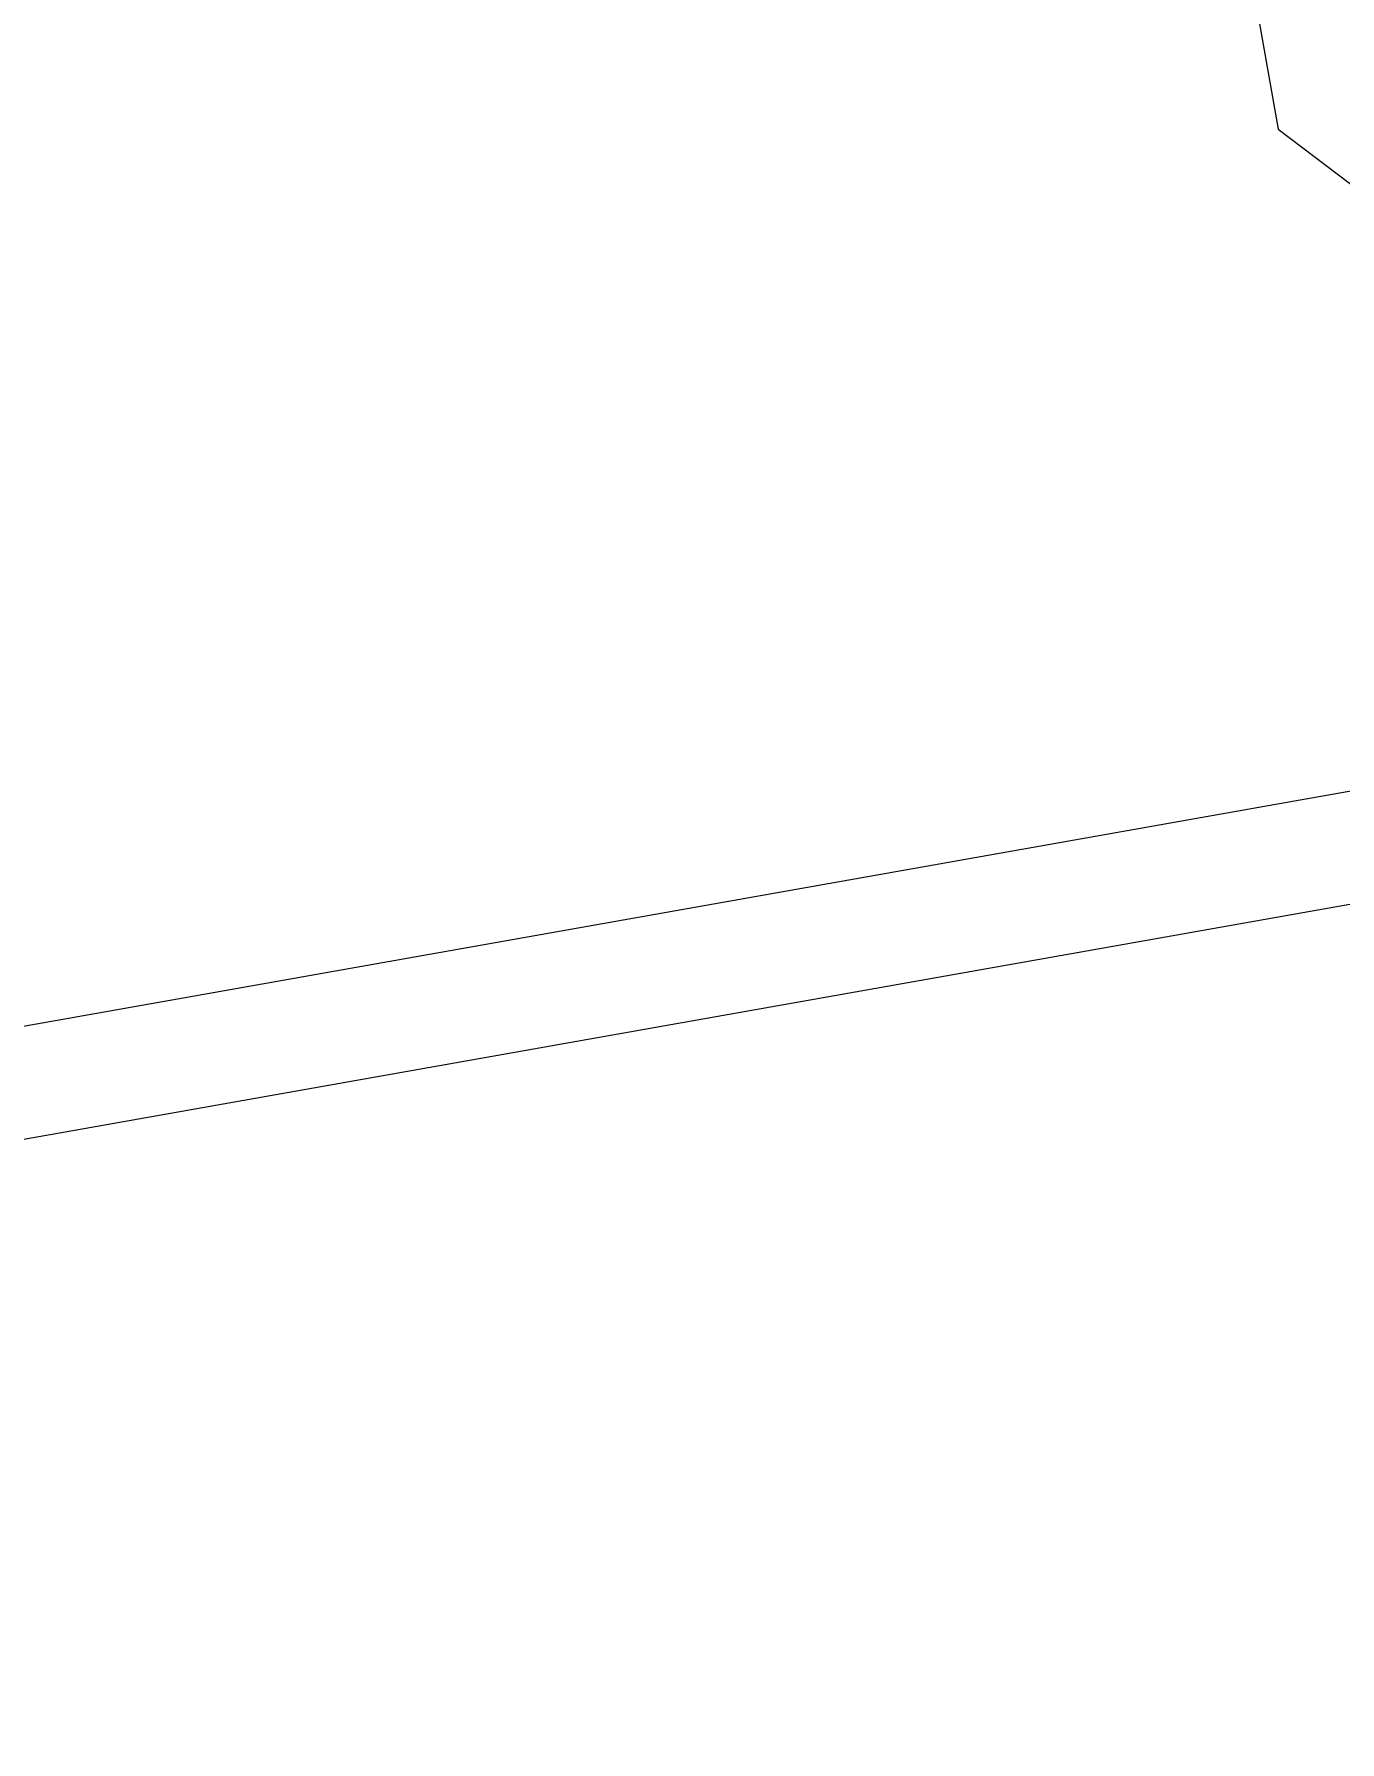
# Model space of a CAD drawing. Header units: millimetres. Extents: x -13407 to 8062823, y -2611 to 109271.
# Drawn here: x 15203.76 to 15219.5, y 50672.12 to 50692.71 of the extents above; entities that cross this region are included whole.
import ezdxf
from ezdxf import colors
from ezdxf.entities.mleader import LeaderData, LeaderLine
from ezdxf.math import Vec2, Vec3

# ---------------------------------------------------------------- set-up
doc = ezdxf.new("R2010")
doc.units = ezdxf.units.MM
for name, color, linetype, lineweight in [('АР_Отметки', 250, 'Continuous', 15), ('АР_Перегородки витражные', 152, 'Continuous', 13), ('АР_Размеры', 175, 'Continuous', 9), ('АР_Размеры дверей', 15, 'Continuous', 0), ('АР_Сущ Несущая стена', 202, 'Continuous', 30)]:
    doc.layers.add(name, color=color, linetype=linetype, lineweight=lineweight)
doc.styles.add('ISOCPEUR', font='isocpeur.ttf', dxfattribs={"width": 0.7})

# ---------------------------------------------------------------- blocks, each defined once
blk = doc.blocks.new('_DotSmall')
at = {"color": 0, "linetype": 'ByBlock', "const_width": 0.5}
blk.add_lwpolyline([(-0.0625, 0, 1), (0.0625, 0, 1)], format="xyb", close=True, dxfattribs=at)
blk = doc.blocks.new('стойка витр.')
at = {"lineweight": 0, "ltscale": 100, "transparency": 33554687}
blk.add_lwpolyline([(-91.448, -1.96), (-69.797, -59.055), (-67.796, -59.861), (-55.142, -55.062), (-55.174, -54.292), (-58.743, -53.82), (-59.498, -54.237), (-60.249, -55.695), (-65.379, -57.64), (-65.736, -57.385), (-66.601, -55.105), (-67.029, -55.006), (-67.713, -55.266), (-67.855, -55.58), (-66.99, -57.86), (-67.203, -58.332), (-68.229, -58.721), (-68.586, -58.465), (-90.151, -1.599)], dxfattribs=at)
for points in [[(-59.945, -19.404, -0.000016), (-56.88, -20.786, -0.439819)], [(-56.36, -22.156, -0.000016), (-57.738, -25.223, -0.208057), (-58.33, -25.902), (-60.059, -26.622, -0.441111), (-60.374, -26.48), (-60.553, -26.007, 0.492552), (-60.861, -25.883), (-61.495, -26.123, 0.410627), (-61.807, -26.828), (-61.331, -28.082, 0.414326), (-60.624, -28.4), (-29.632, -16.648, 0.523933)]]:
    blk.add_lwpolyline(points, format="xyb", dxfattribs=at)
blk = doc.blocks.new('A$Cf7573d2c')
at = {"color": 5, "lineweight": 0, "ltscale": 100, "transparency": 33554687}
for points in [[(38.187, -122.373, -0.000016), (40.066, -119.585, -0.439819)], [(41.505, -119.304, -0.000016), (44.295, -121.181, -0.208057), (44.864, -121.878), (45.282, -123.704, -0.441111), (45.089, -123.99), (44.593, -124.087, 0.492552), (44.418, -124.37), (44.548, -125.035, 0.410627), (45.19, -125.462), (46.507, -125.204, 0.414326), (46.94, -124.561), (40.587, -92.031, 0.523933)]]:
    blk.add_lwpolyline(points, format="xyb", dxfattribs=at)
blk.add_lwpolyline([(15.676, -150.48), (75.606, -138.776), (76.738, -136.94), (74.144, -123.658), (73.38, -123.559), (72.312, -126.997), (72.595, -127.811), (73.906, -128.798), (74.958, -134.182), (74.645, -134.492), (72.252, -134.959), (72.083, -135.365), (72.223, -136.083), (72.509, -136.275), (74.902, -135.808), (75.332, -136.097), (75.542, -137.174), (75.23, -137.483), (15.539, -149.141)], dxfattribs=at)
at = {"layer": 'АР_Перегородки витражные', "rotation": 80.28340479355269}
blk.add_blockref('стойка витр.', (29.179, -60.013), dxfattribs=at)
blk = doc.blocks.new('A$Cec9b444d')
at = {"color": 241, "ltscale": 100, "true_color": 0xf7abae, "rotation": 359}
blk.add_blockref('A$Cf7573d2c', (-2406.343, -6569.67), dxfattribs=at)

msp = doc.modelspace()

# ---------------------------------------------------------------- linework, layer by layer
at = {"layer": 'АР_Размеры', "color": 5, "lineweight": 0, "ltscale": 100, "transparency": 33554687}
msp.add_lwpolyline([(15216.399, 50704.89), (15218.76, 50691.564), (15220.478, 50690.259), (15280.603, 50700.915)], dxfattribs=at)
msp.add_lwpolyline([(15216.399, 50704.89), (15218.76, 50691.564), (15220.478, 50690.259), (15280.603, 50700.915)], dxfattribs=at)
msp.add_lwpolyline([(15216.399, 50704.89), (15218.76, 50691.564), (15220.478, 50690.259), (15280.603, 50700.915)], dxfattribs=at)
msp.add_lwpolyline([(15216.399, 50704.89), (15218.76, 50691.564), (15220.478, 50690.259), (15280.603, 50700.915)], dxfattribs=at)
msp.add_lwpolyline([(15216.399, 50704.89), (15218.76, 50691.564), (15220.478, 50690.259), (15280.603, 50700.915)], dxfattribs=at)
msp.add_lwpolyline([(15216.399, 50704.89), (15218.76, 50691.564), (15220.478, 50690.259), (15280.603, 50700.915)], dxfattribs=at)
msp.add_lwpolyline([(15216.399, 50704.89), (15218.76, 50691.564), (15220.478, 50690.259), (15280.603, 50700.915)], dxfattribs=at)
msp.add_lwpolyline([(15216.399, 50704.89), (15218.76, 50691.564), (15220.478, 50690.259), (15280.603, 50700.915)], dxfattribs=at)
msp.add_lwpolyline([(15216.399, 50704.89), (15218.76, 50691.564), (15220.478, 50690.259), (15280.603, 50700.915)], dxfattribs=at)
msp.add_lwpolyline([(15216.399, 50704.89), (15218.76, 50691.564), (15220.478, 50690.259), (15280.603, 50700.915)], dxfattribs=at)
msp.add_lwpolyline([(15216.399, 50704.89), (15218.76, 50691.564), (15220.478, 50690.259), (15280.603, 50700.915)], dxfattribs=at)
msp.add_lwpolyline([(15216.399, 50704.89), (15218.76, 50691.564), (15220.478, 50690.259), (15280.603, 50700.915)], dxfattribs=at)
msp.add_lwpolyline([(15216.399, 50704.89), (15218.76, 50691.564), (15220.478, 50690.259), (15280.603, 50700.915)], dxfattribs=at)
msp.add_lwpolyline([(15216.399, 50704.89), (15218.76, 50691.564), (15220.478, 50690.259), (15280.603, 50700.915)], dxfattribs=at)
msp.add_lwpolyline([(15216.399, 50704.89), (15218.76, 50691.564), (15220.478, 50690.259), (15280.603, 50700.915)], dxfattribs=at)
msp.add_lwpolyline([(15216.399, 50704.89), (15218.76, 50691.564), (15220.478, 50690.259), (15280.603, 50700.915)], dxfattribs=at)
msp.add_lwpolyline([(15216.399, 50704.89), (15218.76, 50691.564), (15220.478, 50690.259), (15280.603, 50700.915)], dxfattribs=at)
msp.add_lwpolyline([(15216.399, 50704.89), (15218.76, 50691.564), (15220.478, 50690.259), (15280.603, 50700.915)], dxfattribs=at)
msp.add_lwpolyline([(15216.399, 50704.89), (15218.76, 50691.564), (15220.478, 50690.259), (15280.603, 50700.915)], dxfattribs=at)
msp.add_lwpolyline([(15216.399, 50704.89), (15218.76, 50691.564), (15220.478, 50690.259), (15280.603, 50700.915)], dxfattribs=at)
msp.add_lwpolyline([(15216.399, 50704.89), (15218.76, 50691.564), (15220.478, 50690.259), (15280.603, 50700.915)], dxfattribs=at)
msp.add_lwpolyline([(15216.399, 50704.89), (15218.76, 50691.564), (15220.478, 50690.259), (15280.603, 50700.915)], dxfattribs=at)
msp.add_lwpolyline([(15216.399, 50704.89), (15218.76, 50691.564), (15220.478, 50690.259), (15280.603, 50700.915)], dxfattribs=at)
msp.add_lwpolyline([(15216.399, 50704.89), (15218.76, 50691.564), (15220.478, 50690.259), (15280.603, 50700.915)], dxfattribs=at)
msp.add_lwpolyline([(15216.399, 50704.89), (15218.76, 50691.564), (15220.478, 50690.259), (15280.603, 50700.915)], dxfattribs=at)
msp.add_lwpolyline([(15216.399, 50704.89), (15218.76, 50691.564), (15220.478, 50690.259), (15280.603, 50700.915)], dxfattribs=at)
msp.add_lwpolyline([(15216.399, 50704.89), (15218.76, 50691.564), (15220.478, 50690.259), (15280.603, 50700.915)], dxfattribs=at)
msp.add_lwpolyline([(15216.399, 50704.89), (15218.76, 50691.564), (15220.478, 50690.259), (15280.603, 50700.915)], dxfattribs=at)
msp.add_lwpolyline([(15216.399, 50704.89), (15218.76, 50691.564), (15220.478, 50690.259), (15280.603, 50700.915)], dxfattribs=at)
msp.add_lwpolyline([(15216.399, 50704.89), (15218.76, 50691.564), (15220.478, 50690.259), (15280.603, 50700.915)], dxfattribs=at)
msp.add_lwpolyline([(15216.399, 50704.89), (15218.76, 50691.564), (15220.478, 50690.259), (15280.603, 50700.915)], dxfattribs=at)
msp.add_lwpolyline([(15216.399, 50704.89), (15218.76, 50691.564), (15220.478, 50690.259), (15280.603, 50700.915)], dxfattribs=at)
msp.add_lwpolyline([(15216.399, 50704.89), (15218.76, 50691.564), (15220.478, 50690.259), (15280.603, 50700.915)], dxfattribs=at)
msp.add_lwpolyline([(15216.399, 50704.89), (15218.76, 50691.564), (15220.478, 50690.259), (15280.603, 50700.915)], dxfattribs=at)
msp.add_lwpolyline([(15216.399, 50704.89), (15218.76, 50691.564), (15220.478, 50690.259), (15280.603, 50700.915)], dxfattribs=at)
msp.add_lwpolyline([(15216.399, 50704.89), (15218.76, 50691.564), (15220.478, 50690.259), (15280.603, 50700.915)], dxfattribs=at)
msp.add_lwpolyline([(15216.399, 50704.89), (15218.76, 50691.564), (15220.478, 50690.259), (15280.603, 50700.915)], dxfattribs=at)
msp.add_lwpolyline([(15216.399, 50704.89), (15218.76, 50691.564), (15220.478, 50690.259), (15280.603, 50700.915)], dxfattribs=at)
msp.add_lwpolyline([(15216.399, 50704.89), (15218.76, 50691.564), (15220.478, 50690.259), (15280.603, 50700.915)], dxfattribs=at)
msp.add_lwpolyline([(15216.399, 50704.89), (15218.76, 50691.564), (15220.478, 50690.259), (15280.603, 50700.915)], dxfattribs=at)
msp.add_lwpolyline([(15216.399, 50704.89), (15218.76, 50691.564), (15220.478, 50690.259), (15280.603, 50700.915)], dxfattribs=at)
msp.add_lwpolyline([(15216.399, 50704.89), (15218.76, 50691.564), (15220.478, 50690.259), (15280.603, 50700.915)], dxfattribs=at)
msp.add_lwpolyline([(15216.399, 50704.89), (15218.76, 50691.564), (15220.478, 50690.259), (15280.603, 50700.915)], dxfattribs=at)
msp.add_lwpolyline([(15216.399, 50704.89), (15218.76, 50691.564), (15220.478, 50690.259), (15280.603, 50700.915)], dxfattribs=at)
msp.add_lwpolyline([(15216.399, 50704.89), (15218.76, 50691.564), (15220.478, 50690.259), (15280.603, 50700.915)], dxfattribs=at)
msp.add_lwpolyline([(15216.399, 50704.89), (15218.76, 50691.564), (15220.478, 50690.259), (15280.603, 50700.915)], dxfattribs=at)
msp.add_lwpolyline([(15216.399, 50704.89), (15218.76, 50691.564), (15220.478, 50690.259), (15280.603, 50700.915)], dxfattribs=at)
msp.add_lwpolyline([(15216.399, 50704.89), (15218.76, 50691.564), (15220.478, 50690.259), (15280.603, 50700.915)], dxfattribs=at)
msp.add_lwpolyline([(15216.399, 50704.89), (15218.76, 50691.564), (15220.478, 50690.259), (15280.603, 50700.915)], dxfattribs=at)
msp.add_lwpolyline([(15216.399, 50704.89), (15218.76, 50691.564), (15220.478, 50690.259), (15280.603, 50700.915)], dxfattribs=at)
msp.add_lwpolyline([(15216.399, 50704.89), (15218.76, 50691.564), (15220.478, 50690.259), (15280.603, 50700.915)], dxfattribs=at)
msp.add_lwpolyline([(15216.399, 50704.89), (15218.76, 50691.564), (15220.478, 50690.259), (15280.603, 50700.915)], dxfattribs=at)
msp.add_lwpolyline([(15216.399, 50704.89), (15218.76, 50691.564), (15220.478, 50690.259), (15280.603, 50700.915)], dxfattribs=at)
msp.add_lwpolyline([(15216.399, 50704.89), (15218.76, 50691.564), (15220.478, 50690.259), (15280.603, 50700.915)], dxfattribs=at)
msp.add_lwpolyline([(15216.399, 50704.89), (15218.76, 50691.564), (15220.478, 50690.259), (15280.603, 50700.915)], dxfattribs=at)
msp.add_lwpolyline([(15216.399, 50704.89), (15218.76, 50691.564), (15220.478, 50690.259), (15280.603, 50700.915)], dxfattribs=at)
msp.add_lwpolyline([(15216.399, 50704.89), (15218.76, 50691.564), (15220.478, 50690.259), (15280.603, 50700.915)], dxfattribs=at)
msp.add_lwpolyline([(15216.399, 50704.89), (15218.76, 50691.564), (15220.478, 50690.259), (15280.603, 50700.915)], dxfattribs=at)
msp.add_lwpolyline([(15216.399, 50704.89), (15218.76, 50691.564), (15220.478, 50690.259), (15280.603, 50700.915)], dxfattribs=at)
msp.add_lwpolyline([(15216.399, 50704.89), (15218.76, 50691.564), (15220.478, 50690.259), (15280.603, 50700.915)], dxfattribs=at)
msp.add_lwpolyline([(15216.399, 50704.89), (15218.76, 50691.564), (15220.478, 50690.259), (15280.603, 50700.915)], dxfattribs=at)
msp.add_lwpolyline([(15216.399, 50704.89), (15218.76, 50691.564), (15220.478, 50690.259), (15280.603, 50700.915)], dxfattribs=at)
msp.add_lwpolyline([(15216.399, 50704.89), (15218.76, 50691.564), (15220.478, 50690.259), (15280.603, 50700.915)], dxfattribs=at)
msp.add_lwpolyline([(15216.399, 50704.89), (15218.76, 50691.564), (15220.478, 50690.259), (15280.603, 50700.915)], dxfattribs=at)
msp.add_lwpolyline([(15216.399, 50704.89), (15218.76, 50691.564), (15220.478, 50690.259), (15280.603, 50700.915)], dxfattribs=at)
msp.add_lwpolyline([(15216.399, 50704.89), (15218.76, 50691.564), (15220.478, 50690.259), (15280.603, 50700.915)], dxfattribs=at)
msp.add_lwpolyline([(15216.399, 50704.89), (15218.76, 50691.564), (15220.478, 50690.259), (15280.603, 50700.915)], dxfattribs=at)
msp.add_lwpolyline([(15216.399, 50704.89), (15218.76, 50691.564), (15220.478, 50690.259), (15280.603, 50700.915)], dxfattribs=at)
msp.add_lwpolyline([(15216.399, 50704.89), (15218.76, 50691.564), (15220.478, 50690.259), (15280.603, 50700.915)], dxfattribs=at)
msp.add_lwpolyline([(15216.399, 50704.89), (15218.76, 50691.564), (15220.478, 50690.259), (15280.603, 50700.915)], dxfattribs=at)
msp.add_lwpolyline([(15216.399, 50704.89), (15218.76, 50691.564), (15220.478, 50690.259), (15280.603, 50700.915)], dxfattribs=at)
msp.add_lwpolyline([(15216.399, 50704.89), (15218.76, 50691.564), (15220.478, 50690.259), (15280.603, 50700.915)], dxfattribs=at)
msp.add_lwpolyline([(15216.399, 50704.89), (15218.76, 50691.564), (15220.478, 50690.259), (15280.603, 50700.915)], dxfattribs=at)
msp.add_lwpolyline([(15216.399, 50704.89), (15218.76, 50691.564), (15220.478, 50690.259), (15280.603, 50700.915)], dxfattribs=at)
msp.add_lwpolyline([(15216.399, 50704.89), (15218.76, 50691.564), (15220.478, 50690.259), (15280.603, 50700.915)], dxfattribs=at)
msp.add_lwpolyline([(15216.399, 50704.89), (15218.76, 50691.564), (15220.478, 50690.259), (15280.603, 50700.915)], dxfattribs=at)
msp.add_lwpolyline([(15216.399, 50704.89), (15218.76, 50691.564), (15220.478, 50690.259), (15280.603, 50700.915)], dxfattribs=at)
msp.add_lwpolyline([(15216.399, 50704.89), (15218.76, 50691.564), (15220.478, 50690.259), (15280.603, 50700.915)], dxfattribs=at)
msp.add_lwpolyline([(15216.399, 50704.89), (15218.76, 50691.564), (15220.478, 50690.259), (15280.603, 50700.915)], dxfattribs=at)
msp.add_lwpolyline([(15216.399, 50704.89), (15218.76, 50691.564), (15220.478, 50690.259), (15280.603, 50700.915)], dxfattribs=at)
msp.add_lwpolyline([(15216.399, 50704.89), (15218.76, 50691.564), (15220.478, 50690.259), (15280.603, 50700.915)], dxfattribs=at)
msp.add_lwpolyline([(15216.399, 50704.89), (15218.76, 50691.564), (15220.478, 50690.259), (15280.603, 50700.915)], dxfattribs=at)
msp.add_lwpolyline([(15216.399, 50704.89), (15218.76, 50691.564), (15220.478, 50690.259), (15280.603, 50700.915)], dxfattribs=at)
msp.add_lwpolyline([(15216.399, 50704.89), (15218.76, 50691.564), (15220.478, 50690.259), (15280.603, 50700.915)], dxfattribs=at)
msp.add_lwpolyline([(15216.399, 50704.89), (15218.76, 50691.564), (15220.478, 50690.259), (15280.603, 50700.915)], dxfattribs=at)
msp.add_lwpolyline([(15216.399, 50704.89), (15218.76, 50691.564), (15220.478, 50690.259), (15280.603, 50700.915)], dxfattribs=at)
msp.add_lwpolyline([(15216.399, 50704.89), (15218.76, 50691.564), (15220.478, 50690.259), (15280.603, 50700.915)], dxfattribs=at)
msp.add_lwpolyline([(15216.399, 50704.89), (15218.76, 50691.564), (15220.478, 50690.259), (15280.603, 50700.915)], dxfattribs=at)
msp.add_lwpolyline([(15216.399, 50704.89), (15218.76, 50691.564), (15220.478, 50690.259), (15280.603, 50700.915)], dxfattribs=at)
msp.add_lwpolyline([(15216.399, 50704.89), (15218.76, 50691.564), (15220.478, 50690.259), (15280.603, 50700.915)], dxfattribs=at)
msp.add_lwpolyline([(15216.399, 50704.89), (15218.76, 50691.564), (15220.478, 50690.259), (15280.603, 50700.915)], dxfattribs=at)
msp.add_lwpolyline([(15216.399, 50704.89), (15218.76, 50691.564), (15220.478, 50690.259), (15280.603, 50700.915)], dxfattribs=at)
msp.add_lwpolyline([(15216.399, 50704.89), (15218.76, 50691.564), (15220.478, 50690.259), (15280.603, 50700.915)], dxfattribs=at)
msp.add_lwpolyline([(15216.399, 50704.89), (15218.76, 50691.564), (15220.478, 50690.259), (15280.603, 50700.915)], dxfattribs=at)
msp.add_lwpolyline([(15216.399, 50704.89), (15218.76, 50691.564), (15220.478, 50690.259), (15280.603, 50700.915)], dxfattribs=at)
msp.add_lwpolyline([(15216.399, 50704.89), (15218.76, 50691.564), (15220.478, 50690.259), (15280.603, 50700.915)], dxfattribs=at)
msp.add_lwpolyline([(15216.399, 50704.89), (15218.76, 50691.564), (15220.478, 50690.259), (15280.603, 50700.915)], dxfattribs=at)
msp.add_lwpolyline([(15216.399, 50704.89), (15218.76, 50691.564), (15220.478, 50690.259), (15280.603, 50700.915)], dxfattribs=at)
msp.add_lwpolyline([(15216.399, 50704.89), (15218.76, 50691.564), (15220.478, 50690.259), (15280.603, 50700.915)], dxfattribs=at)
msp.add_lwpolyline([(15216.399, 50704.89), (15218.76, 50691.564), (15220.478, 50690.259), (15280.603, 50700.915)], dxfattribs=at)
msp.add_lwpolyline([(15216.399, 50704.89), (15218.76, 50691.564), (15220.478, 50690.259), (15280.603, 50700.915)], dxfattribs=at)
msp.add_lwpolyline([(15216.399, 50704.89), (15218.76, 50691.564), (15220.478, 50690.259), (15280.603, 50700.915)], dxfattribs=at)
msp.add_lwpolyline([(15216.399, 50704.89), (15218.76, 50691.564), (15220.478, 50690.259), (15280.603, 50700.915)], dxfattribs=at)
msp.add_lwpolyline([(15216.399, 50704.89), (15218.76, 50691.564), (15220.478, 50690.259), (15280.603, 50700.915)], dxfattribs=at)
msp.add_lwpolyline([(15216.399, 50704.89), (15218.76, 50691.564), (15220.478, 50690.259), (15280.603, 50700.915)], dxfattribs=at)
msp.add_lwpolyline([(15216.399, 50704.89), (15218.76, 50691.564), (15220.478, 50690.259), (15280.603, 50700.915)], dxfattribs=at)
msp.add_lwpolyline([(15216.399, 50704.89), (15218.76, 50691.564), (15220.478, 50690.259), (15280.603, 50700.915)], dxfattribs=at)
msp.add_lwpolyline([(15216.399, 50704.89), (15218.76, 50691.564), (15220.478, 50690.259), (15280.603, 50700.915)], dxfattribs=at)
msp.add_lwpolyline([(15216.399, 50704.89), (15218.76, 50691.564), (15220.478, 50690.259), (15280.603, 50700.915)], dxfattribs=at)
msp.add_lwpolyline([(15216.399, 50704.89), (15218.76, 50691.564), (15220.478, 50690.259), (15280.603, 50700.915)], dxfattribs=at)
msp.add_lwpolyline([(15216.399, 50704.89), (15218.76, 50691.564), (15220.478, 50690.259), (15280.603, 50700.915)], dxfattribs=at)
msp.add_lwpolyline([(15216.399, 50704.89), (15218.76, 50691.564), (15220.478, 50690.259), (15280.603, 50700.915)], dxfattribs=at)
msp.add_lwpolyline([(15216.399, 50704.89), (15218.76, 50691.564), (15220.478, 50690.259), (15280.603, 50700.915)], dxfattribs=at)
msp.add_lwpolyline([(15216.399, 50704.89), (15218.76, 50691.564), (15220.478, 50690.259), (15280.603, 50700.915)], dxfattribs=at)
msp.add_lwpolyline([(15216.399, 50704.89), (15218.76, 50691.564), (15220.478, 50690.259), (15280.603, 50700.915)], dxfattribs=at)
msp.add_lwpolyline([(15216.399, 50704.89), (15218.76, 50691.564), (15220.478, 50690.259), (15280.603, 50700.915)], dxfattribs=at)
msp.add_lwpolyline([(15216.399, 50704.89), (15218.76, 50691.564), (15220.478, 50690.259), (15280.603, 50700.915)], dxfattribs=at)
msp.add_lwpolyline([(15216.399, 50704.89), (15218.76, 50691.564), (15220.478, 50690.259), (15280.603, 50700.915)], dxfattribs=at)
msp.add_lwpolyline([(15216.399, 50704.89), (15218.76, 50691.564), (15220.478, 50690.259), (15280.603, 50700.915)], dxfattribs=at)
msp.add_lwpolyline([(15216.399, 50704.89), (15218.76, 50691.564), (15220.478, 50690.259), (15280.603, 50700.915)], dxfattribs=at)
msp.add_lwpolyline([(15216.399, 50704.89), (15218.76, 50691.564), (15220.478, 50690.259), (15280.603, 50700.915)], dxfattribs=at)
msp.add_lwpolyline([(15216.399, 50704.89), (15218.76, 50691.564), (15220.478, 50690.259), (15280.603, 50700.915)], dxfattribs=at)
msp.add_lwpolyline([(15216.399, 50704.89), (15218.76, 50691.564), (15220.478, 50690.259), (15280.603, 50700.915)], dxfattribs=at)
msp.add_lwpolyline([(15216.399, 50704.89), (15218.76, 50691.564), (15220.478, 50690.259), (15280.603, 50700.915)], dxfattribs=at)
msp.add_lwpolyline([(15216.399, 50704.89), (15218.76, 50691.564), (15220.478, 50690.259), (15280.603, 50700.915)], dxfattribs=at)
msp.add_lwpolyline([(15216.399, 50704.89), (15218.76, 50691.564), (15220.478, 50690.259), (15280.603, 50700.915)], dxfattribs=at)
msp.add_lwpolyline([(15216.399, 50704.89), (15218.76, 50691.564), (15220.478, 50690.259), (15280.603, 50700.915)], dxfattribs=at)
msp.add_lwpolyline([(15216.399, 50704.89), (15218.76, 50691.564), (15220.478, 50690.259), (15280.603, 50700.915)], dxfattribs=at)
msp.add_lwpolyline([(15216.399, 50704.89), (15218.76, 50691.564), (15220.478, 50690.259), (15280.603, 50700.915)], dxfattribs=at)
msp.add_lwpolyline([(15216.399, 50704.89), (15218.76, 50691.564), (15220.478, 50690.259), (15280.603, 50700.915)], dxfattribs=at)
msp.add_lwpolyline([(15216.399, 50704.89), (15218.76, 50691.564), (15220.478, 50690.259), (15280.603, 50700.915)], dxfattribs=at)
msp.add_lwpolyline([(15216.399, 50704.89), (15218.76, 50691.564), (15220.478, 50690.259), (15280.603, 50700.915)], dxfattribs=at)
msp.add_lwpolyline([(15216.399, 50704.89), (15218.76, 50691.564), (15220.478, 50690.259), (15280.603, 50700.915)], dxfattribs=at)
msp.add_lwpolyline([(15216.399, 50704.89), (15218.76, 50691.564), (15220.478, 50690.259), (15280.603, 50700.915)], dxfattribs=at)
msp.add_lwpolyline([(15216.399, 50704.89), (15218.76, 50691.564), (15220.478, 50690.259), (15280.603, 50700.915)], dxfattribs=at)
msp.add_lwpolyline([(15216.399, 50704.89), (15218.76, 50691.564), (15220.478, 50690.259), (15280.603, 50700.915)], dxfattribs=at)
msp.add_lwpolyline([(15216.399, 50704.89), (15218.76, 50691.564), (15220.478, 50690.259), (15280.603, 50700.915)], dxfattribs=at)
msp.add_lwpolyline([(15216.399, 50704.89), (15218.76, 50691.564), (15220.478, 50690.259), (15280.603, 50700.915)], dxfattribs=at)
msp.add_lwpolyline([(15216.399, 50704.89), (15218.76, 50691.564), (15220.478, 50690.259), (15280.603, 50700.915)], dxfattribs=at)
msp.add_lwpolyline([(15216.399, 50704.89), (15218.76, 50691.564), (15220.478, 50690.259), (15280.603, 50700.915)], dxfattribs=at)
msp.add_lwpolyline([(15216.399, 50704.89), (15218.76, 50691.564), (15220.478, 50690.259), (15280.603, 50700.915)], dxfattribs=at)
msp.add_lwpolyline([(15216.399, 50704.89), (15218.76, 50691.564), (15220.478, 50690.259), (15280.603, 50700.915)], dxfattribs=at)
msp.add_lwpolyline([(15216.399, 50704.89), (15218.76, 50691.564), (15220.478, 50690.259), (15280.603, 50700.915)], dxfattribs=at)
msp.add_lwpolyline([(15216.399, 50704.89), (15218.76, 50691.564), (15220.478, 50690.259), (15280.603, 50700.915)], dxfattribs=at)
msp.add_lwpolyline([(15216.399, 50704.89), (15218.76, 50691.564), (15220.478, 50690.259), (15280.603, 50700.915)], dxfattribs=at)
msp.add_lwpolyline([(15216.399, 50704.89), (15218.76, 50691.564), (15220.478, 50690.259), (15280.603, 50700.915)], dxfattribs=at)
msp.add_lwpolyline([(15216.399, 50704.89), (15218.76, 50691.564), (15220.478, 50690.259), (15280.603, 50700.915)], dxfattribs=at)
msp.add_lwpolyline([(15216.399, 50704.89), (15218.76, 50691.564), (15220.478, 50690.259), (15280.603, 50700.915)], dxfattribs=at)
msp.add_lwpolyline([(15216.399, 50704.89), (15218.76, 50691.564), (15220.478, 50690.259), (15280.603, 50700.915)], dxfattribs=at)
msp.add_lwpolyline([(15216.399, 50704.89), (15218.76, 50691.564), (15220.478, 50690.259), (15280.603, 50700.915)], dxfattribs=at)
msp.add_lwpolyline([(15216.399, 50704.89), (15218.76, 50691.564), (15220.478, 50690.259), (15280.603, 50700.915)], dxfattribs=at)
msp.add_lwpolyline([(15216.399, 50704.89), (15218.76, 50691.564), (15220.478, 50690.259), (15280.603, 50700.915)], dxfattribs=at)
msp.add_lwpolyline([(15216.399, 50704.89), (15218.76, 50691.564), (15220.478, 50690.259), (15280.603, 50700.915)], dxfattribs=at)
msp.add_lwpolyline([(15216.399, 50704.89), (15218.76, 50691.564), (15220.478, 50690.259), (15280.603, 50700.915)], dxfattribs=at)
msp.add_lwpolyline([(15216.399, 50704.89), (15218.76, 50691.564), (15220.478, 50690.259), (15280.603, 50700.915)], dxfattribs=at)
msp.add_lwpolyline([(15216.399, 50704.89), (15218.76, 50691.564), (15220.478, 50690.259), (15280.603, 50700.915)], dxfattribs=at)
msp.add_lwpolyline([(15216.399, 50704.89), (15218.76, 50691.564), (15220.478, 50690.259), (15280.603, 50700.915)], dxfattribs=at)
msp.add_lwpolyline([(15216.399, 50704.89), (15218.76, 50691.564), (15220.478, 50690.259), (15280.603, 50700.915)], dxfattribs=at)
msp.add_lwpolyline([(15216.399, 50704.89), (15218.76, 50691.564), (15220.478, 50690.259), (15280.603, 50700.915)], dxfattribs=at)
msp.add_lwpolyline([(15216.399, 50704.89), (15218.76, 50691.564), (15220.478, 50690.259), (15280.603, 50700.915)], dxfattribs=at)
msp.add_lwpolyline([(15216.399, 50704.89), (15218.76, 50691.564), (15220.478, 50690.259), (15280.603, 50700.915)], dxfattribs=at)
msp.add_lwpolyline([(15216.399, 50704.89), (15218.76, 50691.564), (15220.478, 50690.259), (15280.603, 50700.915)], dxfattribs=at)
msp.add_lwpolyline([(15216.399, 50704.89), (15218.76, 50691.564), (15220.478, 50690.259), (15280.603, 50700.915)], dxfattribs=at)
msp.add_lwpolyline([(15216.399, 50704.89), (15218.76, 50691.564), (15220.478, 50690.259), (15280.603, 50700.915)], dxfattribs=at)
msp.add_lwpolyline([(15216.399, 50704.89), (15218.76, 50691.564), (15220.478, 50690.259), (15280.603, 50700.915)], dxfattribs=at)
msp.add_lwpolyline([(15216.399, 50704.89), (15218.76, 50691.564), (15220.478, 50690.259), (15280.603, 50700.915)], dxfattribs=at)
msp.add_lwpolyline([(15216.399, 50704.89), (15218.76, 50691.564), (15220.478, 50690.259), (15280.603, 50700.915)], dxfattribs=at)
msp.add_lwpolyline([(15216.399, 50704.89), (15218.76, 50691.564), (15220.478, 50690.259), (15280.603, 50700.915)], dxfattribs=at)
msp.add_lwpolyline([(15216.399, 50704.89), (15218.76, 50691.564), (15220.478, 50690.259), (15280.603, 50700.915)], dxfattribs=at)
msp.add_lwpolyline([(15216.399, 50704.89), (15218.76, 50691.564), (15220.478, 50690.259), (15280.603, 50700.915)], dxfattribs=at)
msp.add_lwpolyline([(15216.399, 50704.89), (15218.76, 50691.564), (15220.478, 50690.259), (15280.603, 50700.915)], dxfattribs=at)
msp.add_lwpolyline([(15216.399, 50704.89), (15218.76, 50691.564), (15220.478, 50690.259), (15280.603, 50700.915)], dxfattribs=at)
msp.add_lwpolyline([(15216.399, 50704.89), (15218.76, 50691.564), (15220.478, 50690.259), (15280.603, 50700.915)], dxfattribs=at)
msp.add_lwpolyline([(15216.399, 50704.89), (15218.76, 50691.564), (15220.478, 50690.259), (15280.603, 50700.915)], dxfattribs=at)
msp.add_lwpolyline([(15216.399, 50704.89), (15218.76, 50691.564), (15220.478, 50690.259), (15280.603, 50700.915)], dxfattribs=at)
msp.add_lwpolyline([(15216.399, 50704.89), (15218.76, 50691.564), (15220.478, 50690.259), (15280.603, 50700.915)], dxfattribs=at)
msp.add_lwpolyline([(15216.399, 50704.89), (15218.76, 50691.564), (15220.478, 50690.259), (15280.603, 50700.915)], dxfattribs=at)
msp.add_lwpolyline([(15216.399, 50704.89), (15218.76, 50691.564), (15220.478, 50690.259), (15280.603, 50700.915)], dxfattribs=at)
msp.add_lwpolyline([(15216.399, 50704.89), (15218.76, 50691.564), (15220.478, 50690.259), (15280.603, 50700.915)], dxfattribs=at)
msp.add_lwpolyline([(15216.399, 50704.89), (15218.76, 50691.564), (15220.478, 50690.259), (15280.603, 50700.915)], dxfattribs=at)
msp.add_lwpolyline([(15216.399, 50704.89), (15218.76, 50691.564), (15220.478, 50690.259), (15280.603, 50700.915)], dxfattribs=at)
msp.add_lwpolyline([(15216.399, 50704.89), (15218.76, 50691.564), (15220.478, 50690.259), (15280.603, 50700.915)], dxfattribs=at)
msp.add_lwpolyline([(15216.399, 50704.89), (15218.76, 50691.564), (15220.478, 50690.259), (15280.603, 50700.915)], dxfattribs=at)
msp.add_lwpolyline([(15216.399, 50704.89), (15218.76, 50691.564), (15220.478, 50690.259), (15280.603, 50700.915)], dxfattribs=at)
msp.add_lwpolyline([(15216.399, 50704.89), (15218.76, 50691.564), (15220.478, 50690.259), (15280.603, 50700.915)], dxfattribs=at)
msp.add_lwpolyline([(15216.399, 50704.89), (15218.76, 50691.564), (15220.478, 50690.259), (15280.603, 50700.915)], dxfattribs=at)
msp.add_lwpolyline([(15216.399, 50704.89), (15218.76, 50691.564), (15220.478, 50690.259), (15280.603, 50700.915)], dxfattribs=at)
msp.add_lwpolyline([(15216.399, 50704.89), (15218.76, 50691.564), (15220.478, 50690.259), (15280.603, 50700.915)], dxfattribs=at)
msp.add_lwpolyline([(15216.399, 50704.89), (15218.76, 50691.564), (15220.478, 50690.259), (15280.603, 50700.915)], dxfattribs=at)
msp.add_lwpolyline([(15216.399, 50704.89), (15218.76, 50691.564), (15220.478, 50690.259), (15280.603, 50700.915)], dxfattribs=at)
msp.add_lwpolyline([(15216.399, 50704.89), (15218.76, 50691.564), (15220.478, 50690.259), (15280.603, 50700.915)], dxfattribs=at)
msp.add_lwpolyline([(15216.399, 50704.89), (15218.76, 50691.564), (15220.478, 50690.259), (15280.603, 50700.915)], dxfattribs=at)
msp.add_lwpolyline([(15216.399, 50704.89), (15218.76, 50691.564), (15220.478, 50690.259), (15280.603, 50700.915)], dxfattribs=at)
msp.add_lwpolyline([(15216.399, 50704.89), (15218.76, 50691.564), (15220.478, 50690.259), (15280.603, 50700.915)], dxfattribs=at)
msp.add_lwpolyline([(15216.399, 50704.89), (15218.76, 50691.564), (15220.478, 50690.259), (15280.603, 50700.915)], dxfattribs=at)
msp.add_lwpolyline([(15216.399, 50704.89), (15218.76, 50691.564), (15220.478, 50690.259), (15280.603, 50700.915)], dxfattribs=at)
msp.add_lwpolyline([(15216.399, 50704.89), (15218.76, 50691.564), (15220.478, 50690.259), (15280.603, 50700.915)], dxfattribs=at)
msp.add_lwpolyline([(15216.399, 50704.89), (15218.76, 50691.564), (15220.478, 50690.259), (15280.603, 50700.915)], dxfattribs=at)
msp.add_lwpolyline([(15216.399, 50704.89), (15218.76, 50691.564), (15220.478, 50690.259), (15280.603, 50700.915)], dxfattribs=at)
msp.add_lwpolyline([(15216.399, 50704.89), (15218.76, 50691.564), (15220.478, 50690.259), (15280.603, 50700.915)], dxfattribs=at)
msp.add_lwpolyline([(15216.399, 50704.89), (15218.76, 50691.564), (15220.478, 50690.259), (15280.603, 50700.915)], dxfattribs=at)
msp.add_lwpolyline([(15216.399, 50704.89), (15218.76, 50691.564), (15220.478, 50690.259), (15280.603, 50700.915)], dxfattribs=at)
msp.add_lwpolyline([(15216.399, 50704.89), (15218.76, 50691.564), (15220.478, 50690.259), (15280.603, 50700.915)], dxfattribs=at)
msp.add_lwpolyline([(15216.399, 50704.89), (15218.76, 50691.564), (15220.478, 50690.259), (15280.603, 50700.915)], dxfattribs=at)
msp.add_lwpolyline([(15216.399, 50704.89), (15218.76, 50691.564), (15220.478, 50690.259), (15280.603, 50700.915)], dxfattribs=at)
msp.add_lwpolyline([(15216.399, 50704.89), (15218.76, 50691.564), (15220.478, 50690.259), (15280.603, 50700.915)], dxfattribs=at)
msp.add_lwpolyline([(15216.399, 50704.89), (15218.76, 50691.564), (15220.478, 50690.259), (15280.603, 50700.915)], dxfattribs=at)
msp.add_lwpolyline([(15216.399, 50704.89), (15218.76, 50691.564), (15220.478, 50690.259), (15280.603, 50700.915)], dxfattribs=at)
msp.add_lwpolyline([(15216.399, 50704.89), (15218.76, 50691.564), (15220.478, 50690.259), (15280.603, 50700.915)], dxfattribs=at)
msp.add_lwpolyline([(15216.399, 50704.89), (15218.76, 50691.564), (15220.478, 50690.259), (15280.603, 50700.915)], dxfattribs=at)
msp.add_lwpolyline([(15216.399, 50704.89), (15218.76, 50691.564), (15220.478, 50690.259), (15280.603, 50700.915)], dxfattribs=at)
msp.add_lwpolyline([(15216.399, 50704.89), (15218.76, 50691.564), (15220.478, 50690.259), (15280.603, 50700.915)], dxfattribs=at)
msp.add_lwpolyline([(15216.399, 50704.89), (15218.76, 50691.564), (15220.478, 50690.259), (15280.603, 50700.915)], dxfattribs=at)
msp.add_lwpolyline([(15216.399, 50704.89), (15218.76, 50691.564), (15220.478, 50690.259), (15280.603, 50700.915)], dxfattribs=at)
msp.add_lwpolyline([(15216.399, 50704.89), (15218.76, 50691.564), (15220.478, 50690.259), (15280.603, 50700.915)], dxfattribs=at)
msp.add_lwpolyline([(15216.399, 50704.89), (15218.76, 50691.564), (15220.478, 50690.259), (15280.603, 50700.915)], dxfattribs=at)
msp.add_lwpolyline([(15216.399, 50704.89), (15218.76, 50691.564), (15220.478, 50690.259), (15280.603, 50700.915)], dxfattribs=at)
msp.add_lwpolyline([(15216.399, 50704.89), (15218.76, 50691.564), (15220.478, 50690.259), (15280.603, 50700.915)], dxfattribs=at)
msp.add_lwpolyline([(15216.399, 50704.89), (15218.76, 50691.564), (15220.478, 50690.259), (15280.603, 50700.915)], dxfattribs=at)
msp.add_lwpolyline([(15216.399, 50704.89), (15218.76, 50691.564), (15220.478, 50690.259), (15280.603, 50700.915)], dxfattribs=at)
msp.add_lwpolyline([(15216.399, 50704.89), (15218.76, 50691.564), (15220.478, 50690.259), (15280.603, 50700.915)], dxfattribs=at)
msp.add_lwpolyline([(15216.399, 50704.89), (15218.76, 50691.564), (15220.478, 50690.259), (15280.603, 50700.915)], dxfattribs=at)
msp.add_lwpolyline([(15216.399, 50704.89), (15218.76, 50691.564), (15220.478, 50690.259), (15280.603, 50700.915)], dxfattribs=at)
msp.add_lwpolyline([(15216.399, 50704.89), (15218.76, 50691.564), (15220.478, 50690.259), (15280.603, 50700.915)], dxfattribs=at)
msp.add_lwpolyline([(15216.399, 50704.89), (15218.76, 50691.564), (15220.478, 50690.259), (15280.603, 50700.915)], dxfattribs=at)
at = {"layer": 'АР_Сущ Несущая стена', "lineweight": 18, "ltscale": 100}
msp.add_arc((14687.499, 60278.907), 9778.655, 272.592548, 356.6353914, dxfattribs=at)

# ---------------------------------------------------------------- block references
at = {"layer": 'АР_Размеры дверей', "ltscale": 100}
msp.add_blockref('A$Cec9b444d', (17569.938, 57395), dxfattribs=at)

# ---------------------------------------------------------------- leaders
at = {"layer": 'АР_Отметки'}
ml = msp.add_multileader_mtext('Standard', dxfattribs=at)
ml.set_content('%%P0,000', color=256, style='ISOCPEUR')
ml.set_leader_properties(color=256, linetype='Continuous', lineweight=-1)
ml.set_arrow_properties(name='DOTSMALL')
ml.build(insert=Vec2(0, 0))
ml.multileader.update_dxf_attribs({"has_text_frame": 1, "text_left_attachment_type": 4, "text_right_attachment_type": 4, "dogleg_length": 100, "arrow_head_size": 180})
ctx = ml.context
ctx.base_point, ctx.char_height, ctx.arrow_head_size, ctx.landing_gap_size, ctx.plane_origin = Vec3(23741.792, 77327.249), 250, 180, 50, Vec3(21198.426, 75380.242)
ctx.left_attachment, ctx.right_attachment = 4, 4
notes = []
notes.append((ctx, [(0, (0, 0, 0), (0, 0), (1, 0), 1, [])]))
ctx.mtext.insert, ctx.mtext.width, ctx.mtext.line_spacing_style, ctx.mtext.flow_direction = Vec3(23791.792, 77660.582), 852.69703, 2, 5
ml = msp.add_multileader_mtext('Standard', dxfattribs=at)
ml.set_content('-1,140', color=256, style='ISOCPEUR')
ml.set_leader_properties(color=256, linetype='Continuous', lineweight=-1)
ml.set_arrow_properties(name='DOTSMALL')
ml.build(insert=Vec2(0, 0))
ml.multileader.update_dxf_attribs({"has_text_frame": 1, "text_left_attachment_type": 4, "text_right_attachment_type": 4, "dogleg_length": 100, "arrow_head_size": 180})
ctx = ml.context
ctx.base_point, ctx.char_height, ctx.arrow_head_size, ctx.landing_gap_size, ctx.plane_origin = Vec3(34149.99, 75558.904), 250, 180, 50, Vec3(34068.597, 74291.34)
ctx.left_attachment, ctx.right_attachment = 4, 4
notes.append((ctx, [(0, (0, 0, 0), (0, 0), (1, 0), 1, [])]))
ctx.mtext.insert, ctx.mtext.width, ctx.mtext.line_spacing_style, ctx.mtext.flow_direction = Vec3(34199.99, 75892.238), 852.69703, 2, 5
ml = msp.add_multileader_mtext('Standard', dxfattribs=at)
ml.set_content('%%P0,000', color=256, style='ISOCPEUR')
ml.set_leader_properties(color=256, linetype='Continuous', lineweight=-1)
ml.set_arrow_properties(name='DOTSMALL')
ml.build(insert=Vec2(0, 0))
ml.multileader.update_dxf_attribs({"has_text_frame": 1, "text_left_attachment_type": 4, "text_right_attachment_type": 4, "dogleg_length": 100, "arrow_head_size": 180})
ctx = ml.context
ctx.base_point, ctx.char_height, ctx.arrow_head_size, ctx.landing_gap_size, ctx.plane_origin = Vec3(26088.046, 75179.204), 250, 180, 50, Vec3(22136.485, 73740.727)
ctx.left_attachment, ctx.right_attachment = 4, 4
notes.append((ctx, [(0, (0, 0, 0), (0, 0), (1, 0), 1, [])]))
ctx.mtext.insert, ctx.mtext.width, ctx.mtext.line_spacing_style, ctx.mtext.flow_direction = Vec3(26138.046, 75512.537), 852.69703, 2, 5
ml = msp.add_multileader_mtext('Standard', dxfattribs=at)
ml.set_content('Л.4', color=256, style='ISOCPEUR')
ml.set_leader_properties(color=256, linetype='Continuous', lineweight=-1)
ml.set_arrow_properties(name='DOTSMALL')
ml.build(insert=Vec2(0, 0))
ml.multileader.update_dxf_attribs({"has_text_frame": 1, "text_left_attachment_type": 4, "text_right_attachment_type": 4, "dogleg_length": 100, "arrow_head_size": 180})
ctx = ml.context
ctx.base_point, ctx.char_height, ctx.arrow_head_size, ctx.landing_gap_size, ctx.plane_origin = Vec3(26987.57, 74395.902), 250, 180, 50, Vec3(52223.487, 62772.783)
ctx.left_attachment, ctx.right_attachment = 4, 4
notes.append((ctx, [(0, (0, 0, 0), (0, 0), (1, 0), 1, [])]))
ctx.mtext.insert, ctx.mtext.width, ctx.mtext.line_spacing_style, ctx.mtext.flow_direction = Vec3(27037.57, 74729.236), 852.69703, 2, 5
ml = msp.add_multileader_mtext('Standard', dxfattribs=at)
ml.set_content('-1,140', color=256, style='ISOCPEUR')
ml.set_leader_properties(color=256, linetype='Continuous', lineweight=-1)
ml.set_arrow_properties(name='DOTSMALL')
ml.build(insert=Vec2(0, 0))
ml.multileader.update_dxf_attribs({"has_text_frame": 1, "text_left_attachment_type": 4, "text_right_attachment_type": 4, "dogleg_length": 100, "arrow_head_size": 180})
ctx = ml.context
ctx.base_point, ctx.char_height, ctx.arrow_head_size, ctx.landing_gap_size, ctx.plane_origin = Vec3(31490.131, 73467.639, 0), 250, 180, 50, Vec3(31408.738, 73753.781, 0)
ctx.left_attachment, ctx.right_attachment = 4, 4
notes.append((ctx, [(0, (0, 0, 0), (0, 0), (1, 0), 1, [])]))
ctx.mtext.insert, ctx.mtext.width, ctx.mtext.line_spacing_style, ctx.mtext.flow_direction = Vec3(31540.131, 73800.973, 0), 852.69703, 2, 5
ml = msp.add_multileader_mtext('Standard', dxfattribs=at)
ml.set_content('%%P0,000', color=256, style='ISOCPEUR')
ml.set_leader_properties(color=256, linetype='Continuous', lineweight=-1)
ml.set_arrow_properties(name='DOTSMALL')
ml.build(insert=Vec2(0, 0))
ml.multileader.update_dxf_attribs({"has_text_frame": 1, "text_left_attachment_type": 4, "text_right_attachment_type": 4, "dogleg_length": 100, "arrow_head_size": 180})
ctx = ml.context
ctx.base_point, ctx.char_height, ctx.arrow_head_size, ctx.landing_gap_size, ctx.plane_origin = Vec3(16047.3, 73278.143, -0.16), 250, 180, 50, Vec3(12976.218, 71688.594, -0.16)
ctx.left_attachment, ctx.right_attachment = 4, 4
notes.append((ctx, [(0, (0, 0, 0), (0, 0), (1, 0), 1, [])]))
ctx.mtext.insert, ctx.mtext.width, ctx.mtext.line_spacing_style, ctx.mtext.flow_direction = Vec3(16097.3, 73611.476, -0.16), 852.69703, 2, 5
ml = msp.add_multileader_mtext('Standard', dxfattribs=at)
ml.set_content('{\\W0.8;-2,250}', color=256, style='ISOCPEUR')
ml.set_leader_properties(color=256, linetype='Continuous', lineweight=-1)
ml.set_arrow_properties(name='DOTSMALL')
ml.build(insert=Vec2(0, 0))
ml.multileader.update_dxf_attribs({"has_text_frame": 1, "text_left_attachment_type": 4, "text_right_attachment_type": 4, "dogleg_length": 100, "arrow_head_size": 180})
ctx = ml.context
ctx.base_point, ctx.char_height, ctx.arrow_head_size, ctx.landing_gap_size, ctx.plane_origin = Vec3(49783.765, 72941.392), 250, 180, 50, Vec3(49702.372, 71663.272)
ctx.left_attachment, ctx.right_attachment = 4, 4
notes.append((ctx, [(0, (0, 0, 0), (0, 0), (1, 0), 1, [])]))
ctx.mtext.insert, ctx.mtext.width, ctx.mtext.defined_height, ctx.mtext.line_spacing_style, ctx.mtext.flow_direction = Vec3(49833.765, 73274.725), 769.98896, 343.888, 2, 5
ml = msp.add_multileader_mtext('Standard', dxfattribs=at)
ml.set_content('+2,100', color=256, style='ISOCPEUR')
ml.set_leader_properties(color=256, linetype='Continuous', lineweight=-1)
ml.set_arrow_properties(name='DOTSMALL')
ml.build(insert=Vec2(0, 0))
ml.multileader.update_dxf_attribs({"has_text_frame": 1, "text_left_attachment_type": 4, "text_right_attachment_type": 4, "dogleg_length": 100, "arrow_head_size": 180})
ctx = ml.context
ctx.base_point, ctx.char_height, ctx.arrow_head_size, ctx.landing_gap_size, ctx.plane_origin = Vec3(54621.175, 71236.428, 0), 250, 180, 50, Vec3(54539.781, 69968.864, 0)
ctx.left_attachment, ctx.right_attachment = 4, 4
notes.append((ctx, [(0, (0, 0, 0), (0, 0), (1, 0), 1, [])]))
ctx.mtext.insert, ctx.mtext.width, ctx.mtext.line_spacing_style, ctx.mtext.flow_direction = Vec3(54671.175, 71569.762, 0), 852.69703, 2, 5
ml = msp.add_multileader_mtext('Standard', dxfattribs=at)
ml.set_content('Л.5', color=256, style='ISOCPEUR')
ml.set_leader_properties(color=256, linetype='Continuous', lineweight=-1)
ml.set_arrow_properties(name='DOTSMALL')
ml.build(insert=Vec2(0, 0))
ml.multileader.update_dxf_attribs({"has_text_frame": 1, "text_left_attachment_type": 4, "text_right_attachment_type": 4, "dogleg_length": 100, "arrow_head_size": 180})
ctx = ml.context
ctx.base_point, ctx.char_height, ctx.arrow_head_size, ctx.landing_gap_size, ctx.plane_origin = Vec3(54572.794, 68702.213), 250, 180, 50, Vec3(79808.711, 57079.093)
ctx.left_attachment, ctx.right_attachment = 4, 4
notes.append((ctx, [(0, (0, 0, 0), (0, 0), (1, 0), 1, [])]))
ctx.mtext.insert, ctx.mtext.width, ctx.mtext.line_spacing_style, ctx.mtext.flow_direction = Vec3(54622.794, 69035.546), 852.69703, 2, 5
ml = msp.add_multileader_mtext('Standard', dxfattribs=at)
ml.set_content('0,000', color=256, style='ISOCPEUR')
ml.set_leader_properties(color=256, linetype='Continuous', lineweight=-1)
ml.set_arrow_properties(name='DOTSMALL')
ml.build(insert=Vec2(0, 0))
ml.multileader.update_dxf_attribs({"has_text_frame": 1, "text_left_attachment_type": 4, "text_right_attachment_type": 4, "dogleg_length": 100, "arrow_head_size": 180})
ctx = ml.context
ctx.base_point, ctx.char_height, ctx.arrow_head_size, ctx.landing_gap_size, ctx.plane_origin = Vec3(39547.097, 65532.368, 0), 250, 180, 50, Vec3(37385.885, 65007.789, 0)
ctx.left_attachment, ctx.right_attachment = 4, 4
notes.append((ctx, [(0, (0, 0, 0), (0, 0), (1, 0), 1, [])]))
ctx.mtext.insert, ctx.mtext.width, ctx.mtext.line_spacing_style, ctx.mtext.flow_direction = Vec3(39597.097, 65932.368, 0), 852.69703, 2, 5
ml = msp.add_multileader_mtext('Standard', dxfattribs=at)
ml.set_content('0,000', color=256, style='ISOCPEUR')
ml.set_leader_properties(color=256, linetype='Continuous', lineweight=-1)
ml.set_arrow_properties(name='DOTSMALL')
ml.build(insert=Vec2(0, 0))
ml.multileader.update_dxf_attribs({"has_text_frame": 1, "text_left_attachment_type": 4, "text_right_attachment_type": 4, "dogleg_length": 100, "arrow_head_size": 180})
ctx = ml.context
ctx.base_point, ctx.char_height, ctx.arrow_head_size, ctx.landing_gap_size, ctx.plane_origin = Vec3(55204.319, 64751.769, 0), 250, 180, 50, Vec3(55122.926, 63550.872, 0)
ctx.left_attachment, ctx.right_attachment = 4, 4
notes.append((ctx, [(0, (0, 0, 0), (0, 0), (1, 0), 1, [])]))
ctx.mtext.insert, ctx.mtext.width, ctx.mtext.line_spacing_style, ctx.mtext.flow_direction = Vec3(55254.319, 65151.769, 0), 852.69703, 2, 5
ml = msp.add_multileader_mtext('Standard', dxfattribs=at)
ml.set_content('%%P0,000', color=256, style='ISOCPEUR')
ml.set_leader_properties(color=256, linetype='Continuous', lineweight=-1)
ml.set_arrow_properties(name='DOTSMALL')
ml.build(insert=Vec2(0, 0))
ml.multileader.update_dxf_attribs({"has_text_frame": 1, "text_left_attachment_type": 4, "text_right_attachment_type": 4, "dogleg_length": 100, "arrow_head_size": 180})
ctx = ml.context
ctx.base_point, ctx.char_height, ctx.arrow_head_size, ctx.landing_gap_size, ctx.plane_origin = Vec3(58153.435, 64744.273), 250, 180, 50, Vec3(55082.353, 63154.724)
ctx.left_attachment, ctx.right_attachment = 4, 4
notes.append((ctx, [(0, (0, 0, 0), (0, 0), (1, 0), 1, [])]))
ctx.mtext.insert, ctx.mtext.width, ctx.mtext.line_spacing_style, ctx.mtext.flow_direction = Vec3(58203.435, 65077.606), 852.69703, 2, 5
ml = msp.add_multileader_mtext('Standard', dxfattribs=at)
ml.set_content('-2,650', color=256, style='ISOCPEUR')
ml.set_leader_properties(color=256, linetype='Continuous', lineweight=-1)
ml.set_arrow_properties(name='DOTSMALL')
ml.build(insert=Vec2(0, 0))
ml.multileader.update_dxf_attribs({"has_text_frame": 1, "text_left_attachment_type": 4, "text_right_attachment_type": 4, "dogleg_length": 100, "arrow_head_size": 180})
ctx = ml.context
ctx.base_point, ctx.char_height, ctx.arrow_head_size, ctx.landing_gap_size, ctx.plane_origin = Vec3(43941.351, 58653.751), 250, 180, 50, Vec3(41780.139, 58062.506)
ctx.left_attachment, ctx.right_attachment = 4, 4
notes.append((ctx, [(0, (0, 0, 0), (0, 0), (1, 0), 1, [])]))
ctx.mtext.insert, ctx.mtext.width, ctx.mtext.line_spacing_style, ctx.mtext.flow_direction = Vec3(43991.351, 58987.085), 852.69703, 2, 5
for ctx, leaders in notes:
    for number, flags, end, landing, length, lines in leaders:
        leader = LeaderData()
        leader.index, (leader.has_last_leader_line, leader.has_dogleg_vector, leader.attachment_direction) = number, flags
        leader.last_leader_point, leader.dogleg_vector, leader.dogleg_length = Vec3(end), Vec3(landing), length
        for number, points, colour, breaks in lines:
            line = LeaderLine()
            line.index, line.vertices, line.color, line.breaks = number, Vec3.list(points), colors.encode_raw_color(colour), breaks
            leader.lines.append(line)
        ctx.leaders.append(leader)

doc.saveas('drawing.dxf')
